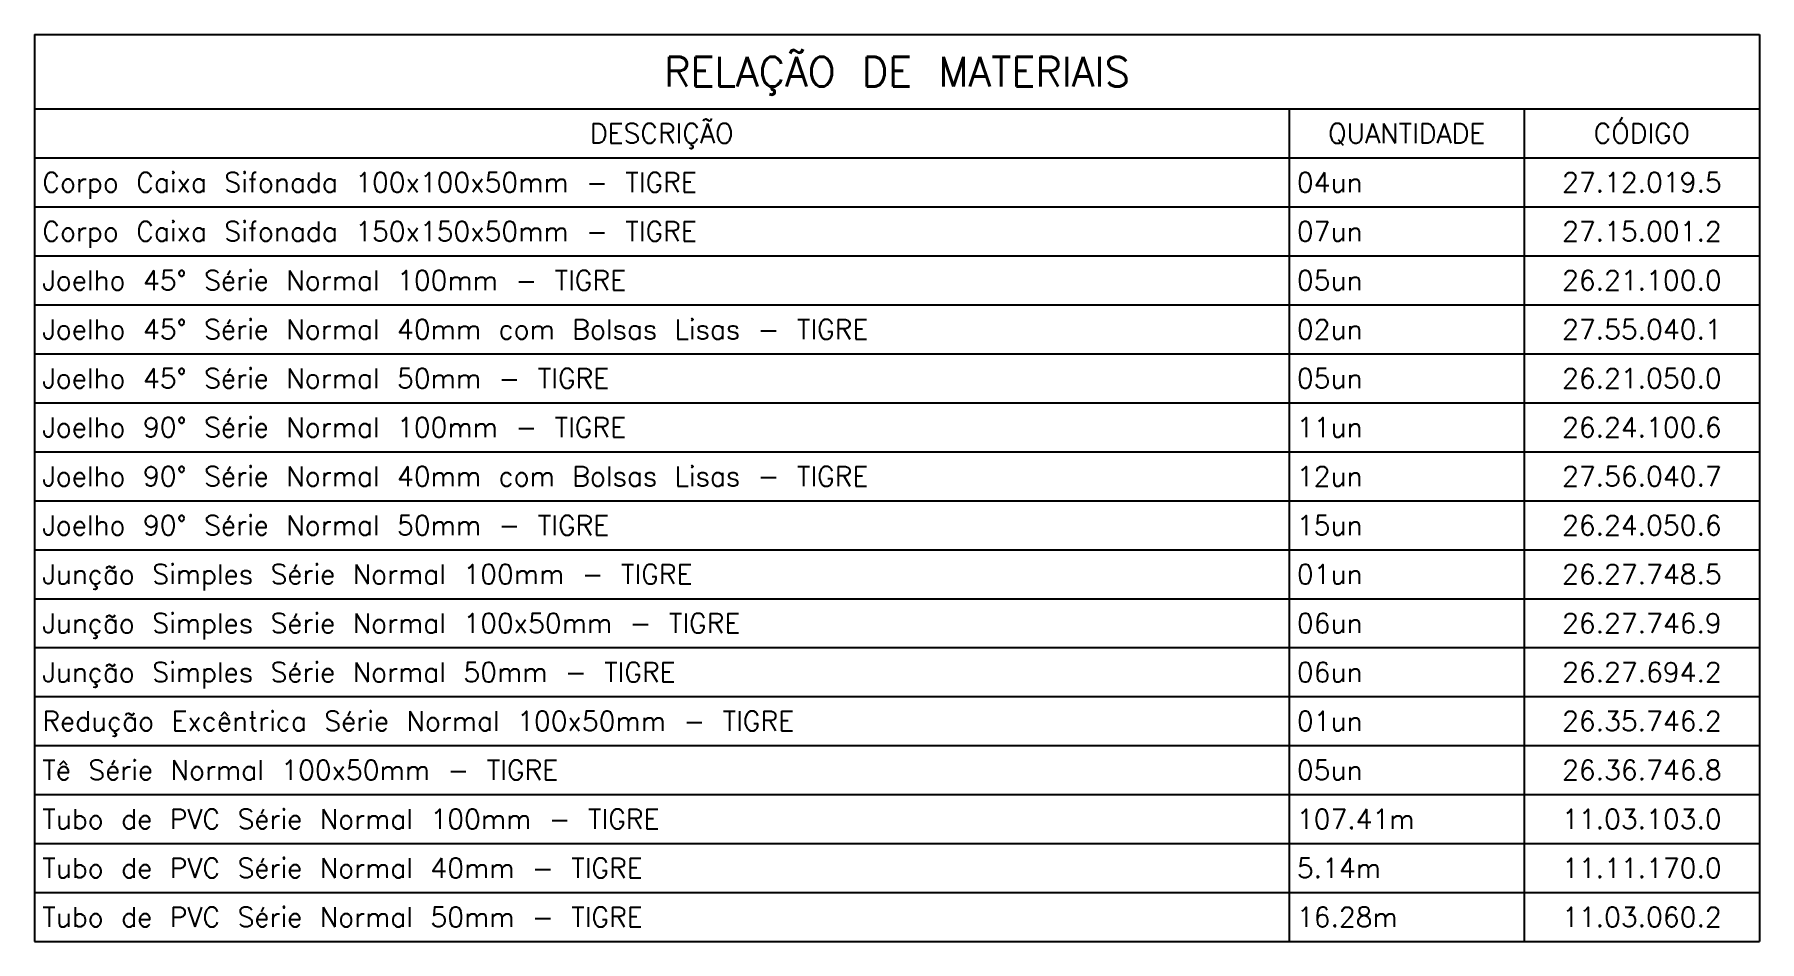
# Model space of a CAD drawing. Header units: millimetres. Extents: x 1573 to 2177, y 1587 to 1932.
# Drawn here: x 1747.389 to 1751.789, y 1925.804 to 1928.119 of the extents above; entities that cross this region are included whole.
import ezdxf
from ezdxf.enums import TextEntityAlignment as Align

# ---------------------------------------------------------------- set-up
doc = ezdxf.new("R2010")
doc.units = ezdxf.units.MM
doc.header["$LTSCALE"] = 0.03
doc.layers.add('Tabela-TigreCad', color=9, linetype='Continuous')
doc.styles.add('TCTABELA-TXT', font='txt.shx')

msp = doc.modelspace()

# ---------------------------------------------------------------- linework, layer by layer
at = {"layer": 'Tabela-TigreCad', "color": 2, "ltscale": 100}
for p, q in [((1747.3888, 1928.1194), (1751.7888, 1928.1194)), ((1747.3888, 1928.1194), (1747.3888, 1925.8044)), ((1751.7888, 1928.1194), (1751.7888, 1925.8044)), ((1747.3888, 1927.9294), (1751.7888, 1927.9294)), ((1747.3888, 1927.8044), (1751.7888, 1927.8044)), ((1747.3888, 1925.8044), (1751.7888, 1925.8044))]:
    msp.add_line(p, q, dxfattribs=at)
at = {"layer": 'Tabela-TigreCad', "ltscale": 100}
for p, q in [((1750.5888, 1927.9294), (1750.5888, 1925.8044)), ((1751.1888, 1927.9294), (1751.1888, 1925.8044)), ((1747.3888, 1927.6794), (1751.7888, 1927.6794)), ((1747.3888, 1927.5544), (1751.7888, 1927.5544)), ((1747.3888, 1927.4294), (1751.7888, 1927.4294)), ((1747.3888, 1927.3044), (1751.7888, 1927.3044)), ((1747.3888, 1927.1794), (1751.7888, 1927.1794)), ((1747.3888, 1927.0544), (1751.7888, 1927.0544)), ((1747.3888, 1926.9294), (1751.7888, 1926.9294)), ((1747.3888, 1926.8044), (1751.7888, 1926.8044)), ((1747.3888, 1926.6794), (1751.7888, 1926.6794)), ((1747.3888, 1926.5544), (1751.7888, 1926.5544)), ((1747.3888, 1926.4294), (1751.7888, 1926.4294)), ((1747.3888, 1926.3044), (1751.7888, 1926.3044)), ((1747.3888, 1926.1794), (1751.7888, 1926.1794)), ((1747.3888, 1926.0544), (1751.7888, 1926.0544)), ((1747.3888, 1925.9294), (1751.7888, 1925.9294))]:
    msp.add_line(p, q, dxfattribs=at)

# ---------------------------------------------------------------- texts
at = {"layer": 'Tabela-TigreCad', "color": 2, "ltscale": 100, "style": 'TCTABELA-TXT'}
msp.add_text('RELAÇÃO DE MATERIAIS', height=0.075, dxfattribs=at).set_placement((1749.5888, 1927.9869), align=Align.CENTER)
at = {"layer": 'Tabela-TigreCad', "ltscale": 100, "style": 'TCTABELA-TXT'}
for s, p in [('DESCRIÇÃO', (1748.9888, 1927.8419)), ('CÓDIGO', (1751.4888, 1927.8419)), ('QUANTIDADE', (1750.8888, 1927.8419)), ('27.12.019.5', (1751.4888, 1927.7169)), ('27.15.001.2', (1751.4888, 1927.5919)), ('26.21.100.0', (1751.4888, 1927.4669)), ('27.55.040.1', (1751.4888, 1927.3419)), ('26.21.050.0', (1751.4888, 1927.2169)), ('26.24.100.6', (1751.4888, 1927.0919)), ('27.56.040.7', (1751.4888, 1926.9669)), ('26.24.050.6', (1751.4888, 1926.8419)), ('26.27.748.5', (1751.4888, 1926.7169)), ('26.27.746.9', (1751.4888, 1926.5919)), ('26.27.694.2', (1751.4888, 1926.4669)), ('26.35.746.2', (1751.4888, 1926.3419)), ('26.36.746.8', (1751.4888, 1926.2169)), ('11.03.103.0', (1751.4888, 1926.0919)), ('11.11.170.0', (1751.4888, 1925.9669)), ('11.03.060.2', (1751.4888, 1925.8419))]:
    msp.add_text(s, height=0.05, dxfattribs=at).set_placement(p, align=Align.CENTER)
for s, p in [('Corpo Caixa Sifonada 100x100x50mm - TIGRE', (1747.4088, 1927.7169)), ('04un', (1750.6088, 1927.7169)), ('Corpo Caixa Sifonada 150x150x50mm - TIGRE', (1747.4088, 1927.5919)), ('07un', (1750.6088, 1927.5919)), ('Joelho 45° Série Normal 100mm - TIGRE', (1747.4088, 1927.4669)), ('05un', (1750.6088, 1927.4669)), ('Joelho 45° Série Normal 40mm com Bolsas Lisas - TIGRE', (1747.4088, 1927.3419)), ('02un', (1750.6088, 1927.3419)), ('Joelho 45° Série Normal 50mm - TIGRE', (1747.4088, 1927.2169)), ('05un', (1750.6088, 1927.2169)), ('Joelho 90° Série Normal 100mm - TIGRE', (1747.4088, 1927.0919)), ('11un', (1750.6088, 1927.0919)), ('Joelho 90° Série Normal 40mm com Bolsas Lisas - TIGRE', (1747.4088, 1926.9669)), ('12un', (1750.6088, 1926.9669)), ('Joelho 90° Série Normal 50mm - TIGRE', (1747.4088, 1926.8419)), ('15un', (1750.6088, 1926.8419)), ('Junção Simples Série Normal 100mm - TIGRE', (1747.4088, 1926.7169)), ('01un', (1750.6088, 1926.7169)), ('Junção Simples Série Normal 100x50mm - TIGRE', (1747.4088, 1926.5919)), ('06un', (1750.6088, 1926.5919)), ('Junção Simples Série Normal 50mm - TIGRE', (1747.4088, 1926.4669)), ('06un', (1750.6088, 1926.4669)), ('Redução Excêntrica Série Normal 100x50mm - TIGRE', (1747.4088, 1926.3419)), ('01un', (1750.6088, 1926.3419)), ('Tê Série Normal 100x50mm - TIGRE', (1747.4088, 1926.2169)), ('05un', (1750.6088, 1926.2169)), ('Tubo de PVC Série Normal 100mm - TIGRE', (1747.4088, 1926.0919)), ('107.41m', (1750.6088, 1926.0919)), ('Tubo de PVC Série Normal 40mm - TIGRE', (1747.4088, 1925.9669)), ('5.14m', (1750.6088, 1925.9669)), ('Tubo de PVC Série Normal 50mm - TIGRE', (1747.4088, 1925.8419)), ('16.28m', (1750.6088, 1925.8419))]:
    msp.add_text(s, height=0.05, dxfattribs=at).set_placement(p)

doc.saveas('drawing.dxf')
